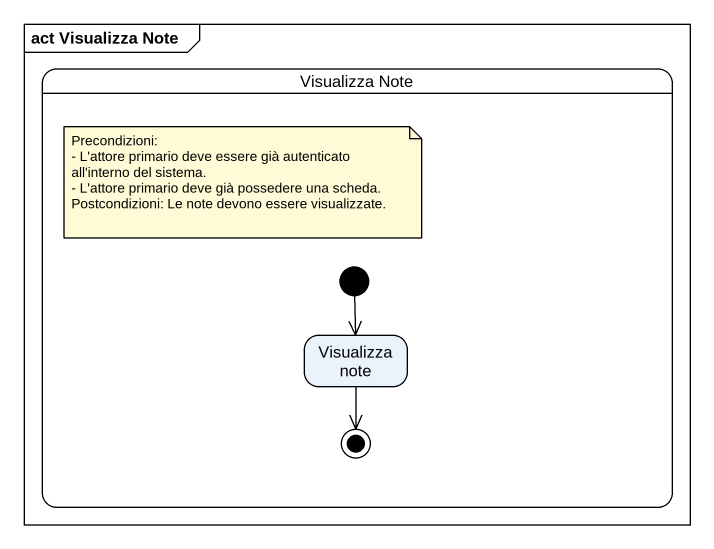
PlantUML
@startuml
mainframe act Visualizza Note
hide empty description
state "Visualizza Note" as Visualizza_Note {
  state "Visualizza note" as Visualizza_note
  [*] --> Visualizza_note
  Visualizza_note --> [*]
}
note as N1
  Precondizioni:
  - L'attore primario deve essere già autenticato all'interno del sistema.
  - L'attore primario deve già possedere una scheda.
  Postcondizioni: Le note devono essere visualizzate.
end note
@enduml
